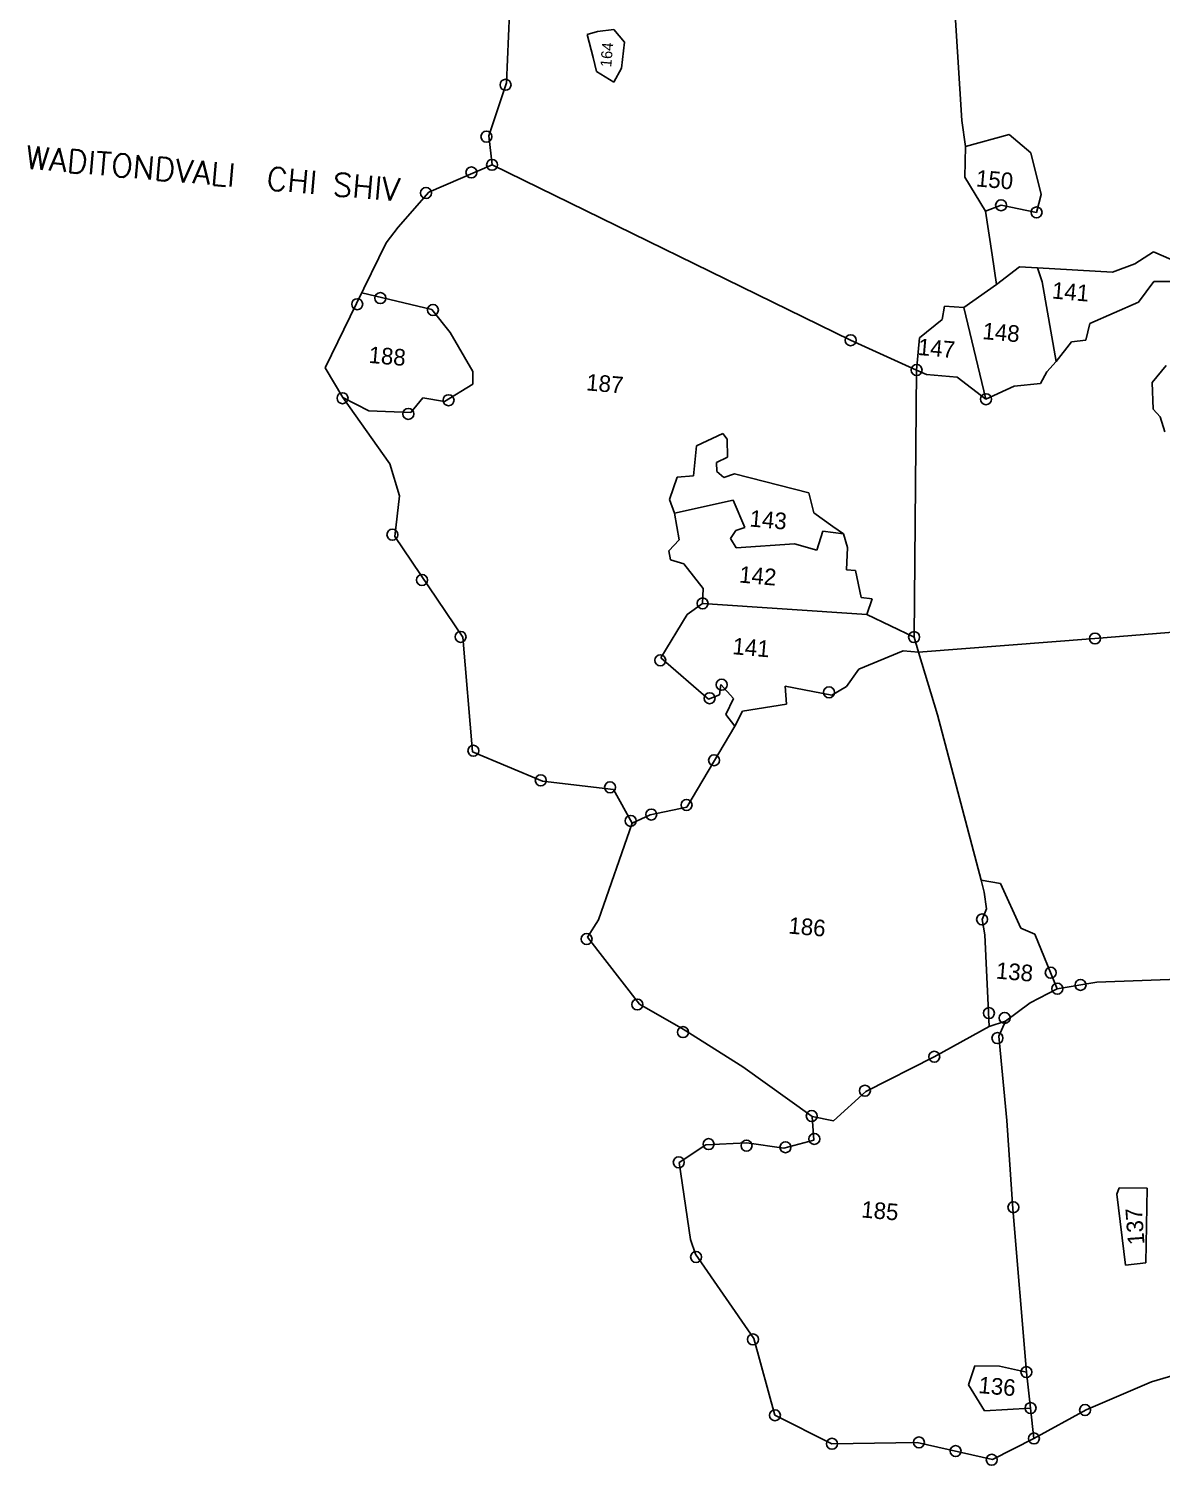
# Model space of a CAD drawing. Header units: metres. Extents: x 333510 to 337908, y 1785719 to 1790014.
# Drawn here: x 333993 to 335226, y 1785719 to 1787283 of the extents above; entities that cross this region are included whole.
import ezdxf

# ---------------------------------------------------------------- set-up
doc = ezdxf.new("R2010")
doc.units = ezdxf.units.M
doc.header["$MEASUREMENT"] = 0
for name, color, linetype in [('POLY_PARCEL', 6, 'Continuous'), ('TEXT_MAPOUT', 7, 'Continuous'), ('TEXT_PARCEL', 7, 'Continuous'), ('V_BOUND_LINE', 7, 'Continuous')]:
    doc.layers.add(name, color=color, linetype=linetype)
doc.styles.get("Standard").update_dxf_attribs({"font": 'simplex.shx'})
doc.styles.add('TEXT_MAP', font='', dxfattribs={"height": 0.3})
doc.styles.get('TEXT_MAP').set_extended_font_data('Kruti Dev 050')

msp = doc.modelspace()

# ---------------------------------------------------------------- linework, layer by layer
for centre in [(334512, 1787221.8), (334491.2, 1787165.4), (334497.4, 1787134.7), (334474.9, 1787126.4), (334425.5, 1787104.1), (335051.4, 1787090.7), (335089.9, 1787082.9), (334375.8, 1786989.6), (334350.6, 1786983), (334433, 1786976.7), (334887.6, 1786943.8), (334959.4, 1786911.3), (334334.6, 1786880.7), (334450, 1786878.5), (335034.9, 1786879.6), (334406.2, 1786863.6), (334388.9, 1786732.1), (334421.1, 1786682.8), (334726.5, 1786657.3), (334463.1, 1786620.9), (334956.7, 1786620.6), (335153.5, 1786619.1), (334680.4, 1786595.4), (334747.2, 1786568.8), (334734.1, 1786554.1), (334864.1, 1786560.5), (334477.1, 1786496.9), (334739, 1786486.6), (334550.4, 1786464.7), (334625.8, 1786457.1), (334670.6, 1786427.5), (334709, 1786437.9), (334648.2, 1786420.6), (335030.7, 1786313.3), (334600.2, 1786292), (335105.4, 1786255.3), (335112.5, 1786237.9), (335137.8, 1786242), (334655.5, 1786220.7), (335038.1, 1786211.3), (335055.3, 1786206.1), (334705.2, 1786190.6), (335047.4, 1786184.1), (334978.6, 1786163.8), (334903.1, 1786126.8), (334845.3, 1786099.3), (334733, 1786068.7), (334774.3, 1786067.1), (334816.7, 1786065.3), (334848.1, 1786074.4), (334700.6, 1786048.9), (335064.8, 1786000), (334719.4, 1785945.9), (334781.4, 1785856.1), (335078.9, 1785820.6), (334805.2, 1785773.6), (335083.4, 1785781.4), (335142.8, 1785779.3), (334867.3, 1785742.5), (334961.9, 1785744), (335087.1, 1785748.3), (335001.8, 1785734.6), (335041.2, 1785725.1)]:
    msp.add_circle(centre, 5.98)
at = {"layer": 'POLY_PARCEL'}
for p, q in [((335008.5, 1787183), (335001.9, 1787292)), ((334600.9, 1787276.7), (334612, 1787279.7)), ((334607.5, 1787251.4), (334600.9, 1787276.7)), ((334612, 1787279.7), (334630, 1787282)), ((334630, 1787282), (334641.6, 1787268.2)), ((334641.6, 1787268.2), (334638.1, 1787239.9)), ((334611.1, 1787236.3), (334607.5, 1787251.4)), ((334629.9, 1787224.8), (334611.1, 1787236.3)), ((334638.1, 1787239.9), (334629.9, 1787224.8)), ((335012.8, 1787154.6), (335008.5, 1787183)), ((335012.8, 1787154.6), (335060.1, 1787167.8)), ((335060.1, 1787167.8), (335083.8, 1787147.6)), ((335012, 1787121.2), (335012.8, 1787154.6)), ((334887.6, 1786943.8), (334497.4, 1787134.7)), ((334497.4, 1787134.7), (334497.4, 1787134.7)), ((335083.8, 1787147.6), (335095, 1787102.5)), ((335034.4, 1787084.1), (335012, 1787121.2)), ((335051.4, 1787090.7), (335034.4, 1787084.1)), ((335089.9, 1787082.9), (335051.4, 1787090.7)), ((335095, 1787102.5), (335089.9, 1787082.9)), ((335041.8, 1787036.9), (335034.4, 1787084.1)), ((335046.2, 1787004.4), (335041.8, 1787036.9)), ((335172.5, 1787017.8), (335197, 1787026.8)), ((335197, 1787026.8), (335217.1, 1787040)), ((335217.1, 1787040), (335236.4, 1787031.5)), ((335071.5, 1787023.6), (335046.2, 1787004.4)), ((335091.1, 1787022.5), (335071.5, 1787023.6)), ((335091.1, 1787022.5), (335172.5, 1787017.8)), ((335096.1, 1787007.3), (335091.1, 1787022.5)), ((334355.6, 1786995.5), (334431.7, 1786977.4)), ((335046.2, 1787004.4), (335010.7, 1786979.5)), ((335111.4, 1786920.5), (335096.1, 1787007.3)), ((335217.7, 1787007.6), (335200.9, 1786985.3)), ((335241.8, 1787007.7), (335217.7, 1787007.6)), ((334987.2, 1786966.5), (334989.7, 1786980.8)), ((334989.7, 1786980.8), (335010.7, 1786979.5)), ((335010.7, 1786979.5), (335034.9, 1786879.6)), ((335200.9, 1786985.3), (335148, 1786962)), ((334431.7, 1786977.4), (334451.8, 1786952.2)), ((334962.4, 1786946.5), (334987.2, 1786966.5)), ((334451.8, 1786952.2), (334476.5, 1786909.9)), ((335148, 1786962), (335143.6, 1786943.7)), ((334959.4, 1786911.3), (334887.6, 1786943.8)), ((334959.4, 1786911.3), (334962.4, 1786946.5)), ((335127.9, 1786942), (335111.4, 1786920.5)), ((335143.6, 1786943.7), (335127.9, 1786942)), ((335101, 1786909.5), (335111.4, 1786920.5)), ((335215.6, 1786897.9), (335231, 1786916.4)), ((334476.5, 1786909.9), (334476.4, 1786896)), ((334956.7, 1786620.6), (334959.4, 1786911.3)), ((334959.4, 1786911.3), (334959.4, 1786911.3)), ((334970.3, 1786906.4), (334959.4, 1786911.3)), ((335003.7, 1786903.5), (334970.3, 1786906.4)), ((335034.9, 1786879.6), (335003.7, 1786903.5)), ((335094.2, 1786896.7), (335101, 1786909.5)), ((334476.4, 1786896), (334445.7, 1786876.9)), ((335034.9, 1786879.6), (335065.7, 1786893.7)), ((335065.7, 1786893.7), (335094.2, 1786896.7)), ((335216.9, 1786868.6), (335215.6, 1786897.9)), ((334363.4, 1786866.9), (334334.8, 1786881.3)), ((334422.1, 1786881.2), (334408.9, 1786865.1)), ((334445.7, 1786876.9), (334422.1, 1786881.2)), ((335224.4, 1786860.3), (335216.9, 1786868.6)), ((334408.9, 1786865.1), (334363.4, 1786866.9)), ((335229.6, 1786843.9), (335224.4, 1786860.3)), ((334719.9, 1786828.8), (334748.6, 1786842.3)), ((334748.6, 1786842.3), (334753.3, 1786836.2)), ((334716.6, 1786796.2), (334719.9, 1786828.8)), ((334753.3, 1786836.2), (334753.6, 1786816.5)), ((334753.6, 1786816.5), (334741.7, 1786810.8)), ((334741.7, 1786810.8), (334741.9, 1786800.9)), ((334690.4, 1786770.5), (334698.8, 1786794.6)), ((334698.8, 1786794.6), (334716.6, 1786796.2)), ((334741.9, 1786800.9), (334749.6, 1786794.5)), ((334749.6, 1786794.5), (334761.3, 1786798.2)), ((334761.3, 1786798.2), (334842, 1786777.6)), ((334842, 1786777.6), (334847.4, 1786755.9)), ((334695.9, 1786755.5), (334690.4, 1786770.5)), ((334759.8, 1786769.5), (334695.9, 1786755.5)), ((334772.4, 1786739.9), (334759.8, 1786769.5)), ((334701.1, 1786726.5), (334695.9, 1786755.5)), ((334847.4, 1786755.9), (334868.4, 1786741)), ((334756.8, 1786727.8), (334762.8, 1786736.6)), ((334763.2, 1786717.9), (334756.8, 1786727.8)), ((334762.8, 1786736.6), (334772.4, 1786739.9)), ((334857.2, 1786736.1), (334850.7, 1786715.4)), ((334879.7, 1786733), (334857.2, 1786736.1)), ((334868.4, 1786741), (334879.7, 1786733)), ((334879.7, 1786733), (334884.1, 1786718.1)), ((334689.7, 1786714.6), (334701.1, 1786726.5)), ((334691.4, 1786704.6), (334689.7, 1786714.6)), ((334826.4, 1786722.2), (334763.2, 1786717.9)), ((334850.7, 1786715.4), (334826.4, 1786722.2)), ((334884.1, 1786718.1), (334883, 1786693.9)), ((334706, 1786700.2), (334691.4, 1786704.6)), ((334727, 1786673.4), (334706, 1786700.2)), ((334883, 1786693.9), (334892.8, 1786693)), ((334892.8, 1786693), (334899.1, 1786663.9)), ((334726.5, 1786657.3), (334727, 1786673.4)), ((334726.5, 1786657.3), (334709.8, 1786645.3)), ((334905.1, 1786645.1), (334726.5, 1786657.3)), ((334899.1, 1786663.9), (334910.9, 1786662.4)), ((334910.9, 1786662.4), (334905.1, 1786645.1)), ((334709.8, 1786645.3), (334681.2, 1786598)), ((334956.7, 1786620.6), (334905.1, 1786645.1)), ((334961.6, 1786604.3), (334956.7, 1786620.6)), ((335153.5, 1786619.1), (334961.6, 1786604.3)), ((335333.1, 1786633.5), (335153.5, 1786619.1)), ((334896.6, 1786585.7), (334944.8, 1786605.8)), ((334944.8, 1786605.8), (334961.6, 1786604.3)), ((334961.6, 1786604.3), (334982.1, 1786536)), ((334681.2, 1786598), (334732.9, 1786553.2)), ((334883.2, 1786566.8), (334896.6, 1786585.7)), ((334732.9, 1786553.2), (334744.8, 1786557.9)), ((334744.8, 1786557.9), (334746.3, 1786569.2)), ((334746.3, 1786569.2), (334760, 1786553.9)), ((334817.7, 1786547.6), (334816.4, 1786567.3)), ((334816.4, 1786567.3), (334867.3, 1786557.5)), ((334867.3, 1786557.5), (334883.2, 1786566.8)), ((334760, 1786553.9), (334751.7, 1786536.5)), ((334770.1, 1786540), (334817.7, 1786547.6)), ((334751.7, 1786536.5), (334761.6, 1786523.6)), ((334761.6, 1786523.6), (334770.1, 1786540)), ((334982.1, 1786536), (335029.8, 1786356.2)), ((334709.5, 1786435.6), (334761.6, 1786523.6)), ((334669.4, 1786427), (334709.5, 1786435.6)), ((334650, 1786418.1), (334669.4, 1786427)), ((335029.8, 1786356.2), (335050.6, 1786352.3)), ((335029.8, 1786356.2), (335032.8, 1786342.8)), ((335032.8, 1786342.8), (335035.6, 1786325)), ((335050.6, 1786352.3), (335072.8, 1786303.8)), ((335035.6, 1786325), (335030.7, 1786313.3)), ((335030.7, 1786313.3), (335033.6, 1786296.4)), ((335033.6, 1786296.4), (335038.4, 1786196.6)), ((335072.8, 1786303.8), (335088.1, 1786297.1)), ((335088.1, 1786297.1), (335112.5, 1786237.9)), ((335112.5, 1786237.9), (335155.5, 1786244.9)), ((335155.5, 1786244.9), (335254.2, 1786248.6)), ((335083.1, 1786222.5), (335112.5, 1786237.9)), ((335056, 1786202.5), (335083.1, 1786222.5)), ((334978.6, 1786163.8), (335038.4, 1786196.6)), ((335038.4, 1786196.6), (335056, 1786202.5)), ((335056, 1786202.5), (335048.8, 1786186.4)), ((335048.8, 1786186.4), (335057.6, 1786094.6)), ((334904.2, 1786125.9), (334978.6, 1786163.8)), ((334869.1, 1786094), (334904.2, 1786125.9)), ((334845.9, 1786098.8), (334869.1, 1786094)), ((335057.6, 1786094.6), (335064, 1785998.3)), ((335177.2, 1786014.3), (335179.7, 1786021.3)), ((335186.6, 1785936.8), (335177.2, 1786014.3)), ((335177.2, 1786014.3), (335177.2, 1786014.3)), ((335179.7, 1786021.3), (335210.3, 1786020.8)), ((335210.3, 1786020.8), (335209, 1785939.4)), ((335064, 1785998.3), (335078.9, 1785820.6)), ((335209, 1785939.4), (335186.6, 1785936.8)), ((335209, 1785939.4), (335209, 1785939.4)), ((335016, 1785806.7), (335022.7, 1785827.4)), ((335022.7, 1785827.4), (335049.5, 1785827.2)), ((335049.5, 1785827.2), (335078.9, 1785820.6)), ((335033.2, 1785778.5), (335016, 1785806.7)), ((335078.9, 1785820.6), (335083.4, 1785781.4)), ((335083.4, 1785781.4), (335033.2, 1785778.5)), ((335083.4, 1785781.4), (335087.1, 1785748.3))]:
    msp.add_line(p, q, dxfattribs=at)
at = {"layer": 'V_BOUND_LINE'}
for p, q in [((334513.2, 1787223.8), (334516.4, 1787300.1)), ((334493.8, 1787166.1), (334513.2, 1787223.8)), ((334497.4, 1787134.7), (334493.8, 1787166.1)), ((334428.5, 1787104.8), (334497.4, 1787134.7)), ((334395, 1787066.9), (334428.5, 1787104.8)), ((334382.2, 1787049.7), (334395, 1787066.9)), ((334349.9, 1786983.9), (334382.2, 1787049.7)), ((334315.6, 1786913.6), (334349.9, 1786983.9)), ((334334.8, 1786881.3), (334315.6, 1786913.6)), ((334386.1, 1786809.4), (334334.8, 1786881.3)), ((334396.8, 1786774.3), (334386.1, 1786809.4)), ((334391.4, 1786730), (334396.8, 1786774.3)), ((334465.7, 1786620.5), (334391.4, 1786730)), ((334476.2, 1786495.9), (334465.7, 1786620.5)), ((334552.1, 1786463.7), (334476.2, 1786495.9)), ((334629.7, 1786454.6), (334552.1, 1786463.7)), ((334650, 1786418.1), (334629.7, 1786454.6)), ((334613.1, 1786312.7), (334650, 1786418.1)), ((334601.3, 1786293.9), (334613.1, 1786312.7)), ((334657.7, 1786221), (334601.3, 1786293.9)), ((334705.3, 1786193.8), (334657.7, 1786221)), ((334770.2, 1786152.9), (334705.3, 1786193.8)), ((334845.9, 1786098.8), (334770.2, 1786152.9)), ((334847.7, 1786073), (334845.9, 1786098.8)), ((334814.8, 1786064.2), (334847.7, 1786073)), ((334700.9, 1786048.8), (334730.1, 1786068.1)), ((334730.1, 1786068.1), (334774.6, 1786070.3)), ((334774.6, 1786070.3), (334814.8, 1786064.2)), ((334713.4, 1785964.8), (334700.9, 1786048.8)), ((334718.6, 1785948.8), (334713.4, 1785964.8)), ((334782.3, 1785857.2), (334718.6, 1785948.8)), ((334805.2, 1785773.6), (334782.3, 1785857.2)), ((334782.3, 1785857.2), (334782.3, 1785857.2)), ((335355.4, 1785851.5), (335215.1, 1785809.8)), ((335215.1, 1785809.8), (335143.9, 1785779.5)), ((335143.9, 1785779.5), (335087.1, 1785748.3)), ((334867.3, 1785742.5), (334805.2, 1785773.6)), ((334960.1, 1785744), (334867.3, 1785742.5)), ((335041.9, 1785725.6), (334960.1, 1785744)), ((335087.1, 1785748.3), (335041.9, 1785725.6))]:
    msp.add_line(p, q, dxfattribs=at)

# ---------------------------------------------------------------- texts
at = {"layer": 'TEXT_MAPOUT'}
msp.add_text('WADITONDVALI  CHI SHIV', height=25.084, rotation=354.9611, dxfattribs=at).set_placement((333988.8, 1787130.8))
at = {"layer": 'TEXT_PARCEL', "style": 'TEXT_MAP'}
for s, height, rotation, p in [('164', 12.04, 84.9611, (334627, 1787240.6)), ('150', 18.06, 354.9611, (335023.5, 1787111.3)), ('141', 18.06, 354.9611, (335106.2, 1786989.3)), ('148', 18.06, 354.9611, (335030.6, 1786945.1)), ('188', 18.06, 354.9611, (334362.5, 1786919.2)), ('147', 18.06, 354.9611, (334960.2, 1786927.8)), ('187', 18.06, 354.9611, (334599.3, 1786889.3)), ('143', 18.06, 354.9611, (334777.1, 1786741.1)), ('142', 18.06, 354.9611, (334765.8, 1786680.1)), ('141', 18.06, 354.9611, (334758.5, 1786602.1)), ('186', 18.06, 354.9611, (334819.4, 1786298)), ('138', 18.06, 354.9611, (335045.2, 1786249)), ('185', 18.06, 354.9611, (334898.7, 1785989)), ('137', 18.06, 94.1021, (335207.5, 1785959.6)), ('136', 18.06, 354.9611, (335026.2, 1785797.8))]:
    msp.add_text(s, height=height, rotation=rotation, dxfattribs=at).set_placement(p)

doc.saveas('drawing.dxf')
